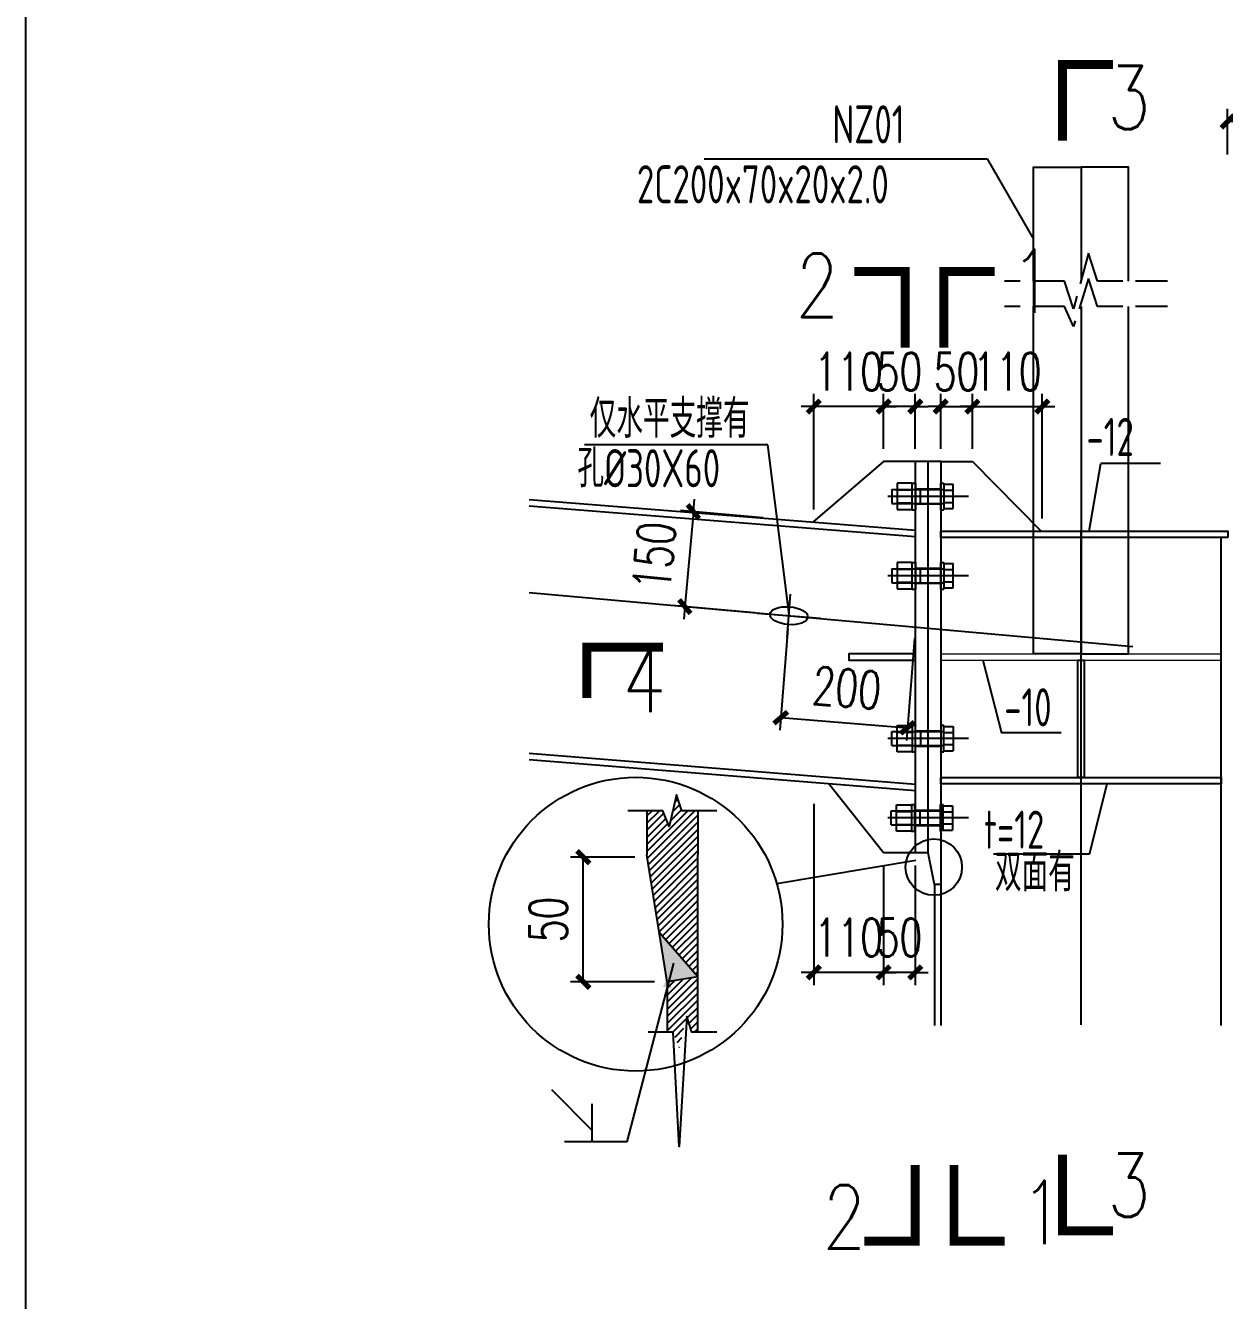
# Model space of a CAD drawing. Extents: x 180850 to 1399066, y 48356 to 327880.
# Drawn here: x 1351090 to 1360537, y 159389 to 169434 of the extents above; entities that cross this region are included whole.
import ezdxf
from ezdxf.enums import TextEntityAlignment as Align

# ---------------------------------------------------------------- set-up
doc = ezdxf.new("R2010")
doc.units = 0
doc.header["$LTSCALE"] = 1000
doc.linetypes.add('DASH', pattern=[0.35, 0.25, -0.1])
for name, color, linetype in [('AXIS', 3, 'Continuous'), ('DOTE', 1, 'Continuous'), ('GL', 150, 'Continuous'), ('GZ', 50, 'Continuous'), ('LT', 181, 'Continuous'), ('PZ', 202, 'Continuous'), ('TEXT', 7, 'Continuous')]:
    doc.layers.add(name, color=color, linetype=linetype)
doc.styles.add('_TCH_DIM_T3', font='SIMPLEX', dxfattribs={"width": 0.705882, "bigfont": 'GBCBIG'})
doc.styles.add('SIM-TSSC', font='simplex.shx', dxfattribs={"width": 0.8, "bigfont": 'tssdchn.shx'})
doc.styles.get("Standard").update_dxf_attribs({"font": 'gbenor.shx', "bigfont": 'gbcbig.shx'})
doc.styles.add('TSSD_Norm', font='tssdeng.shx', dxfattribs={"bigfont": 'hztxt.shx'})
doc.dimstyles.new('TCH_100_5', dxfattribs={"dimtxt": 297.5, "dimasz": 100, "dimexe": 100, "dimexo": 100, "dimgap": 126.25, "dimtad": 1, "dimdec": 0, "dimlfac": 0.2, "dimzin": 0, "dimdsep": 46, "dimtxsty": '_TCH_DIM_T3', "dimblk": 'ARCHTICK', "dimcen": 0.09, "dimclrd": 126, "dimclre": 126, "dimclrt": 7, "dimazin": 2, "dimtfac": 1, "dimtdec": 0, "dimtix": 1, "dimtmove": 2, "dimatfit": 3, "dimfxl": 1, "dimtolj": 1, "dimtzin": 0, "dimarcsym": 0})
doc.dimstyles.new('TSSD_LEADER_STYLE_200.0', dxfattribs={"dimtxt": 0.18, "dimasz": 200, "dimexe": 0.18, "dimexo": 0.0625, "dimgap": 0.09, "dimtad": 0, "dimtih": 1, "dimtoh": 1, "dimdec": 4, "dimzin": 0, "dimdsep": 46, "dimtxsty": 'Standard', "dimcen": 0.09, "dimadec": 0, "dimazin": 0, "dimtfac": 1, "dimtdec": 4, "dimtofl": 0, "dimtmove": 0, "dimatfit": 3, "dimfxl": 1, "dimtolj": 1, "dimtzin": 0, "dimarcsym": 0})

# ---------------------------------------------------------------- blocks, each defined once
blk = doc.blocks.new('_ArchTick')
at = {"color": 0, "linetype": 'ByBlock', "const_width": 0.4}
blk.add_lwpolyline([(-0.5, -0.5), (0.5, 0.5)], dxfattribs=at)
blk = doc.blocks.new('*D687')
at = {"layer": 'Defpoints', "color": 0, "transparency": 16777216}
for p in [(1357105, 164784), (1358103, 164704), (1358039, 163901)]:
    blk.add_point(p, dxfattribs=at)
at = {"layer": 'GL', "color": 126, "lineweight": -2, "transparency": 16777216}
for p, q in [((1357097, 164684), (1357033, 163882)), ((1358095, 164605), (1358031, 163802)), ((1357041, 163981), (1358039, 163901))]:
    blk.add_line(p, q, dxfattribs=at)
at = {"layer": 'GL', "color": 126, "lineweight": -2, "transparency": 16777216, "xscale": 100, "yscale": 100, "zscale": 100}
for p, rotation in [((1357041, 163981), 175.426078743007), ((1358039, 163901), 355.426078743007)]:
    blk.add_blockref('_ArchTick', p, dxfattribs=dict(at, rotation=rotation))
at = {"layer": 'GL', "color": 7, "transparency": 16777216, "insert": (1357562, 164215), "char_height": 297.5, "attachment_point": 5, "rotation": 355.4261, "style": '_TCH_DIM_T3'}
blk.add_mtext('\\A1;200', dxfattribs=at)
blk = doc.blocks.new('*D722')
at = {"layer": 'Defpoints', "color": 0, "transparency": 16777216}
for p in [(1356999, 165546), (1356285, 164856), (1356932, 164798)]:
    blk.add_point(p, dxfattribs=at)
at = {"layer": 'GL', "color": 126, "lineweight": -2, "transparency": 16777216}
for p, q in [((1356352, 165604), (1356361, 165703)), ((1356900, 165554), (1356252, 165612)), ((1356352, 165604), (1356285, 164856)), ((1356833, 164807), (1356185, 164865)), ((1356285, 164856), (1356276, 164756))]:
    blk.add_line(p, q, dxfattribs=at)
at = {"layer": 'GL', "color": 126, "lineweight": -2, "transparency": 16777216, "xscale": 100, "yscale": 100, "zscale": 100}
for p, rotation in [((1356352, 165604), 264.8799727815188), ((1356285, 164856), 84.87997278151883)]:
    blk.add_blockref('_ArchTick', p, dxfattribs=dict(at, rotation=rotation))
at = {"layer": 'GL', "color": 7, "transparency": 16777216, "insert": (1356044, 165254), "char_height": 297.5, "attachment_point": 5, "rotation": 84.88, "style": '_TCH_DIM_T3'}
blk.add_mtext('\\A1;150', dxfattribs=at)
blk = doc.blocks.new('*D689')
at = {"layer": 'Defpoints', "color": 0, "transparency": 16777216}
for p in [(1360562, 168678), (1360562, 168317), (1361562, 168317)]:
    blk.add_point(p, dxfattribs=at)
at = {"layer": 'GL', "color": 126, "lineweight": -2, "transparency": 16777216}
for p, q in [((1360562, 168417), (1360562, 168778)), ((1361562, 168417), (1361562, 168778)), ((1361562, 168678), (1360562, 168678))]:
    blk.add_line(p, q, dxfattribs=at)
at = {"layer": 'GL', "color": 126, "lineweight": -2, "transparency": 16777216, "xscale": 100, "yscale": 100, "zscale": 100, "rotation": 180}
blk.add_blockref('_ArchTick', (1360562, 168678), dxfattribs=at)
at = {"layer": 'GL', "color": 126, "lineweight": -2, "transparency": 16777216, "xscale": 100, "yscale": 100, "zscale": 100}
blk.add_blockref('_ArchTick', (1361562, 168678), dxfattribs=at)
at = {"layer": 'GL', "color": 7, "transparency": 16777216, "insert": (1361062, 168953), "char_height": 297.5, "attachment_point": 5, "style": '_TCH_DIM_T3'}
blk.add_mtext('\\A1;200', dxfattribs=at)
blk = doc.blocks.new('*D690')
at = {"layer": 'Defpoints', "color": 0, "transparency": 16777216}
for p in [(1355485, 162882), (1355990, 162882), (1356147, 161900)]:
    blk.add_point(p, dxfattribs=at)
at = {"layer": 'GL', "color": 126, "lineweight": -2, "transparency": 16777216}
for p, q in [((1355890, 162882), (1355385, 162882)), ((1355485, 161900), (1355485, 162882)), ((1356047, 161900), (1355385, 161900))]:
    blk.add_line(p, q, dxfattribs=at)
at = {"layer": 'GL', "color": 126, "lineweight": -2, "transparency": 16777216, "xscale": 100, "yscale": 100, "zscale": 100}
for p, rotation in [((1355485, 162882), 90), ((1355485, 161900), 270)]:
    blk.add_blockref('_ArchTick', p, dxfattribs=dict(at, rotation=rotation))
at = {"layer": 'GL', "color": 7, "transparency": 16777216, "insert": (1355210, 162391), "char_height": 297.5, "attachment_point": 5, "rotation": 90, "style": '_TCH_DIM_T3'}
blk.add_mtext('\\A1;50', dxfattribs=at)
blk = doc.blocks.new('_WELD008')
at = {"color": 0, "linetype": 'ByBlock'}
for p, q in [((0, 0.3), (1.061, 1.361)), ((0, 0), (0, 1))]:
    blk.add_line(p, q, dxfattribs=at)
for tag, p in [('C', (1.286, 1.416)), ('B', (0.288, 0.856)), ('A', (-0.303, -0.009))]:
    blk.add_attdef(tag, text='', height=0.8, dxfattribs=at).set_placement(p, align=Align.CENTER)
blk = doc.blocks.new('*D700')
at = {"layer": 'Defpoints', "color": 0, "transparency": 16777216}
for p in [(1357851, 166432), (1357851, 165999), (1358101, 165999)]:
    blk.add_point(p, dxfattribs=at)
at = {"layer": 'GL', "color": 126, "lineweight": -2, "transparency": 16777216}
for p, q in [((1357851, 166099), (1357851, 166532)), ((1358101, 166099), (1358101, 166532)), ((1357851, 166432), (1357751, 166432)), ((1358101, 166432), (1357851, 166432)), ((1358101, 166432), (1358201, 166432))]:
    blk.add_line(p, q, dxfattribs=at)
at = {"layer": 'GL', "color": 126, "lineweight": -2, "transparency": 16777216, "xscale": 100, "yscale": 100, "zscale": 100}
blk.add_blockref('_ArchTick', (1357851, 166432), dxfattribs=at)
at = {"layer": 'GL', "color": 126, "lineweight": -2, "transparency": 16777216, "xscale": 100, "yscale": 100, "zscale": 100, "rotation": 180}
blk.add_blockref('_ArchTick', (1358101, 166432), dxfattribs=at)
at = {"layer": 'GL', "color": 7, "transparency": 16777216, "insert": (1357976, 166707), "char_height": 297.5, "attachment_point": 5, "style": '_TCH_DIM_T3'}
blk.add_mtext('\\A1;50', dxfattribs=at)
blk = doc.blocks.new('*D701')
at = {"layer": 'Defpoints', "color": 0, "transparency": 16777216}
for p in [(1357301, 166432), (1357851, 165999), (1357301, 165521)]:
    blk.add_point(p, dxfattribs=at)
at = {"layer": 'GL', "color": 126, "lineweight": -2, "transparency": 16777216}
for p, q in [((1357301, 165621), (1357301, 166532)), ((1357851, 166099), (1357851, 166532)), ((1357301, 166432), (1357201, 166432)), ((1357851, 166432), (1357301, 166432)), ((1357851, 166432), (1357951, 166432))]:
    blk.add_line(p, q, dxfattribs=at)
at = {"layer": 'GL', "color": 126, "lineweight": -2, "transparency": 16777216, "xscale": 100, "yscale": 100, "zscale": 100}
blk.add_blockref('_ArchTick', (1357301, 166432), dxfattribs=at)
at = {"layer": 'GL', "color": 126, "lineweight": -2, "transparency": 16777216, "xscale": 100, "yscale": 100, "zscale": 100, "rotation": 180}
blk.add_blockref('_ArchTick', (1357851, 166432), dxfattribs=at)
at = {"layer": 'GL', "color": 7, "transparency": 16777216, "insert": (1357576, 166707), "char_height": 297.5, "attachment_point": 5, "style": '_TCH_DIM_T3'}
blk.add_mtext('\\A1;110', dxfattribs=at)
blk = doc.blocks.new('*D702')
at = {"layer": 'Defpoints', "color": 0, "transparency": 16777216}
for p in [(1358551, 166432), (1358301, 165999), (1358551, 165999)]:
    blk.add_point(p, dxfattribs=at)
at = {"layer": 'GL', "color": 126, "lineweight": -2, "transparency": 16777216}
for p, q in [((1358301, 166099), (1358301, 166532)), ((1358551, 166099), (1358551, 166532)), ((1358301, 166432), (1358201, 166432)), ((1358301, 166432), (1358551, 166432)), ((1358551, 166432), (1358651, 166432))]:
    blk.add_line(p, q, dxfattribs=at)
at = {"layer": 'GL', "color": 126, "lineweight": -2, "transparency": 16777216, "xscale": 100, "yscale": 100, "zscale": 100}
blk.add_blockref('_ArchTick', (1358301, 166432), dxfattribs=at)
at = {"layer": 'GL', "color": 126, "lineweight": -2, "transparency": 16777216, "xscale": 100, "yscale": 100, "zscale": 100, "rotation": 180}
blk.add_blockref('_ArchTick', (1358551, 166432), dxfattribs=at)
at = {"layer": 'GL', "color": 7, "transparency": 16777216, "insert": (1358426, 166707), "char_height": 297.5, "attachment_point": 5, "style": '_TCH_DIM_T3'}
blk.add_mtext('\\A1;50', dxfattribs=at)
blk = doc.blocks.new('*D703')
at = {"layer": 'Defpoints', "color": 0, "transparency": 16777216}
for p in [(1359101, 166432), (1358551, 165999), (1359101, 165449)]:
    blk.add_point(p, dxfattribs=at)
at = {"layer": 'GL', "color": 126, "lineweight": -2, "transparency": 16777216}
for p, q in [((1358551, 166099), (1358551, 166532)), ((1359101, 165549), (1359101, 166532)), ((1358551, 166432), (1358451, 166432)), ((1358551, 166432), (1359101, 166432)), ((1359101, 166432), (1359201, 166432))]:
    blk.add_line(p, q, dxfattribs=at)
at = {"layer": 'GL', "color": 126, "lineweight": -2, "transparency": 16777216, "xscale": 100, "yscale": 100, "zscale": 100}
blk.add_blockref('_ArchTick', (1358551, 166432), dxfattribs=at)
at = {"layer": 'GL', "color": 126, "lineweight": -2, "transparency": 16777216, "xscale": 100, "yscale": 100, "zscale": 100, "rotation": 180}
blk.add_blockref('_ArchTick', (1359101, 166432), dxfattribs=at)
at = {"layer": 'GL', "color": 7, "transparency": 16777216, "insert": (1358826, 166707), "char_height": 297.5, "attachment_point": 5, "style": '_TCH_DIM_T3'}
blk.add_mtext('\\A1;110', dxfattribs=at)
blk = doc.blocks.new('*D704')
at = {"layer": 'Defpoints', "color": 0, "transparency": 16777216}
for p in [(1357851, 162916), (1358101, 162916), (1357851, 161974)]:
    blk.add_point(p, dxfattribs=at)
at = {"layer": 'GL', "color": 126, "lineweight": -2, "transparency": 16777216}
for p, q in [((1357851, 162816), (1357851, 161874)), ((1358101, 162816), (1358101, 161874)), ((1357851, 161974), (1357751, 161974)), ((1358101, 161974), (1357851, 161974)), ((1358101, 161974), (1358201, 161974))]:
    blk.add_line(p, q, dxfattribs=at)
at = {"layer": 'GL', "color": 126, "lineweight": -2, "transparency": 16777216, "xscale": 100, "yscale": 100, "zscale": 100}
blk.add_blockref('_ArchTick', (1357851, 161974), dxfattribs=at)
at = {"layer": 'GL', "color": 126, "lineweight": -2, "transparency": 16777216, "xscale": 100, "yscale": 100, "zscale": 100, "rotation": 180}
blk.add_blockref('_ArchTick', (1358101, 161974), dxfattribs=at)
at = {"layer": 'GL', "color": 7, "transparency": 16777216, "insert": (1357976, 162249), "char_height": 297.5, "attachment_point": 5, "style": '_TCH_DIM_T3'}
blk.add_mtext('\\A1;50', dxfattribs=at)
blk = doc.blocks.new('*D705')
at = {"layer": 'Defpoints', "color": 0, "transparency": 16777216}
for p in [(1357301, 163403), (1357851, 162712), (1357301, 161974)]:
    blk.add_point(p, dxfattribs=at)
at = {"layer": 'GL', "color": 126, "lineweight": -2, "transparency": 16777216}
for p, q in [((1357301, 163303), (1357301, 161874)), ((1357851, 162612), (1357851, 161874)), ((1357301, 161974), (1357201, 161974)), ((1357851, 161974), (1357301, 161974)), ((1357851, 161974), (1357951, 161974))]:
    blk.add_line(p, q, dxfattribs=at)
at = {"layer": 'GL', "color": 126, "lineweight": -2, "transparency": 16777216, "xscale": 100, "yscale": 100, "zscale": 100}
blk.add_blockref('_ArchTick', (1357301, 161974), dxfattribs=at)
at = {"layer": 'GL', "color": 126, "lineweight": -2, "transparency": 16777216, "xscale": 100, "yscale": 100, "zscale": 100, "rotation": 180}
blk.add_blockref('_ArchTick', (1357851, 161974), dxfattribs=at)
at = {"layer": 'GL', "color": 7, "transparency": 16777216, "insert": (1357576, 162249), "char_height": 297.5, "attachment_point": 5, "style": '_TCH_DIM_T3'}
blk.add_mtext('\\A1;110', dxfattribs=at)

msp = doc.modelspace()

# ---------------------------------------------------------------- hatches: boundary and pattern name
at = {"layer": 'AXIS'}
msp.add_hatch(color=256, dxfattribs=at).paths.add_polyline_path([(1356084.74, 162286.58), (1356386.62, 161938.2), (1356146.62, 161899.8)])
at = {"layer": 'PZ'}
h = msp.add_hatch(dxfattribs=at)
h.set_pattern_fill('ANSI31', color=256, scale=25, style=0)
h.set_pattern_definition([(45, (606851.763, -677527.2), (-28.0633004, 28.0633004), [])])
h.paths.add_polyline_path([(1356161.46, 163123.02), (1356220.62, 163372.71), (1356260.62, 163247.71), (1356386.62, 163247.71), (1356386.62, 162899.8), (1356386.62, 161938.2), (1356084.74, 162286.58), (1355986.62, 162899.8), (1355986.62, 163247.71), (1356112.62, 163247.71)])
h.paths.add_polyline_path([(1356386.62, 161938.2), (1356386.62, 161502.68), (1356340.62, 161502.68), (1356300.62, 161627.68), (1356241.46, 161377.99), (1356192.62, 161502.68), (1356146.62, 161502.68), (1356146.62, 161899.8)])

# ---------------------------------------------------------------- linework, layer by layer
for p, q in [((1357916.5, 165779.34), (1357916.5, 165669.34)), ((1357916.5, 165776.49), (1357916.5, 165779.34)), ((1357916.5, 165779.34), (1358141.5, 165779.34)), ((1357958.5, 165828.26), (1357958.5, 165620.42)), ((1358076.5, 165828.26), (1357958.5, 165828.26)), ((1357958.5, 165776.3), (1358076.5, 165776.3)), ((1358076.5, 165829.34), (1358101.5, 165829.34)), ((1358076.5, 165619.34), (1358076.5, 165829.34)), ((1358101.5, 165829.34), (1358101.5, 165619.34)), ((1358101.5, 165784.34), (1358101.5, 165781.4)), ((1358101.5, 165782.65), (1358101.5, 165784.34)), ((1358101.5, 165784.34), (1358141.5, 165784.34)), ((1358141.5, 165664.34), (1358141.5, 165784.34)), ((1358141.5, 165784.34), (1358301.5, 165784.34)), ((1358141.5, 165779.34), (1358301.5, 165779.34)), ((1358301.5, 165829.34), (1358301.5, 165826.49)), ((1358301.5, 165619.34), (1358301.5, 165829.34)), ((1358301.5, 165829.34), (1358326.5, 165829.34)), ((1358301.5, 165779.34), (1358326.5, 165779.34)), ((1358326.5, 165829.34), (1358326.5, 165619.34)), ((1358326.5, 165819.6), (1358399.1, 165819.6)), ((1358326.5, 165771.97), (1358399.1, 165771.97)), ((1358399.1, 165629.08), (1358399.1, 165819.6)), ((1358519, 165724.34), (1357884, 165724.34)), ((1357916.5, 165669.34), (1358141.5, 165669.34)), ((1357958.5, 165672.38), (1358076.5, 165672.38)), ((1358101.5, 165664.34), (1358141.5, 165664.34)), ((1358141.5, 165669.34), (1358301.5, 165669.34)), ((1358141.5, 165664.34), (1358141.5, 165667.28)), ((1358141.5, 165666.02), (1358141.5, 165664.34)), ((1358141.5, 165664.34), (1358301.5, 165664.34)), ((1358301.5, 165669.34), (1358326.5, 165669.34)), ((1358301.5, 165664.34), (1358301.5, 165667.28)), ((1358301.5, 165666.02), (1358301.5, 165664.34)), ((1358326.5, 165676.71), (1358399.1, 165676.71)), ((1357958.5, 165620.42), (1358076.5, 165620.42)), ((1358076.5, 165619.34), (1358101.5, 165619.34)), ((1358101.5, 165619.34), (1358101.5, 165622.19)), ((1358301.5, 165619.34), (1358326.5, 165619.34)), ((1358326.5, 165629.08), (1358399.1, 165629.08)), ((1357916.5, 165154.34), (1357916.5, 165044.34)), ((1357916.5, 165151.49), (1357916.5, 165154.34)), ((1357916.5, 165154.34), (1358141.5, 165154.34)), ((1357958.5, 165203.26), (1357958.5, 164995.42)), ((1358076.5, 165203.26), (1357958.5, 165203.26)), ((1357958.5, 165151.3), (1358076.5, 165151.3)), ((1358076.5, 165204.34), (1358101.5, 165204.34)), ((1358076.5, 164994.34), (1358076.5, 165204.34)), ((1358101.5, 165204.34), (1358101.5, 164994.34)), ((1358101.5, 165159.34), (1358101.5, 165156.4)), ((1358101.5, 165157.65), (1358101.5, 165159.34)), ((1358101.5, 165159.34), (1358141.5, 165159.34)), ((1358141.5, 165039.34), (1358141.5, 165159.34)), ((1358141.5, 165159.34), (1358301.5, 165159.34)), ((1358141.5, 165154.34), (1358301.5, 165154.34)), ((1358301.5, 165204.34), (1358301.5, 165201.49)), ((1358301.5, 164994.34), (1358301.5, 165204.34)), ((1358301.5, 165204.34), (1358326.5, 165204.34)), ((1358301.5, 165154.34), (1358326.5, 165154.34)), ((1358326.5, 165204.34), (1358326.5, 164994.34)), ((1358326.5, 165194.6), (1358399.1, 165194.6)), ((1358326.5, 165146.97), (1358399.1, 165146.97)), ((1358399.1, 165004.08), (1358399.1, 165194.6)), ((1358519, 165099.34), (1357884, 165099.34)), ((1357916.5, 165044.34), (1358141.5, 165044.34)), ((1357958.5, 165047.38), (1358076.5, 165047.38)), ((1358101.5, 165039.34), (1358141.5, 165039.34)), ((1358141.5, 165044.34), (1358301.5, 165044.34)), ((1358141.5, 165039.34), (1358141.5, 165042.28)), ((1358141.5, 165041.02), (1358141.5, 165039.34)), ((1358141.5, 165039.34), (1358301.5, 165039.34)), ((1358301.5, 165044.34), (1358326.5, 165044.34)), ((1358301.5, 165039.34), (1358301.5, 165042.28)), ((1358301.5, 165041.02), (1358301.5, 165039.34)), ((1358326.5, 165051.71), (1358399.1, 165051.71)), ((1357091.36, 164613.63), (1357118.62, 164954.68)), ((1357958.5, 164995.42), (1358076.5, 164995.42)), ((1358076.5, 164994.34), (1358101.5, 164994.34)), ((1358101.5, 164994.34), (1358101.5, 164997.19)), ((1358301.5, 164994.34), (1358326.5, 164994.34)), ((1358326.5, 165004.08), (1358399.1, 165004.08)), ((1356855.78, 164804.06), (1357354.2, 164764.27)), ((1357916.5, 163760.84), (1357916.5, 163870.84)), ((1357916.5, 163870.84), (1358141.5, 163870.84)), ((1357958.5, 163919.76), (1358076.5, 163919.76)), ((1357958.5, 163711.92), (1357958.5, 163919.76)), ((1357958.5, 163867.8), (1358076.5, 163867.8)), ((1358076.5, 163920.84), (1358101.5, 163920.84)), ((1358076.5, 163920.84), (1358076.5, 163710.84)), ((1358101.5, 163920.84), (1358101.5, 163917.99)), ((1358101.5, 163710.84), (1358101.5, 163920.84)), ((1358101.5, 163875.84), (1358141.5, 163875.84)), ((1358141.5, 163875.84), (1358141.5, 163755.84)), ((1358141.5, 163875.84), (1358141.5, 163872.9)), ((1358141.5, 163874.15), (1358141.5, 163875.84)), ((1358141.5, 163875.84), (1358301.5, 163875.84)), ((1358141.5, 163870.84), (1358301.5, 163870.84)), ((1358301.5, 163920.84), (1358301.5, 163710.84)), ((1358301.5, 163920.84), (1358326.5, 163920.84)), ((1358301.5, 163875.84), (1358301.5, 163872.9)), ((1358301.5, 163874.15), (1358301.5, 163875.84)), ((1358301.5, 163870.84), (1358326.5, 163870.84)), ((1358326.5, 163710.84), (1358326.5, 163920.84)), ((1358326.5, 163911.1), (1358399.1, 163911.1)), ((1358326.5, 163863.47), (1358399.1, 163863.47)), ((1358399.1, 163911.1), (1358399.1, 163720.58)), ((1358519, 163815.84), (1357884, 163815.84)), ((1357916.5, 163763.69), (1357916.5, 163760.84)), ((1357916.5, 163760.84), (1358141.5, 163760.84)), ((1357958.5, 163763.88), (1358076.5, 163763.88)), ((1358101.5, 163755.84), (1358101.5, 163758.78)), ((1358101.5, 163757.52), (1358101.5, 163755.84)), ((1358101.5, 163755.84), (1358141.5, 163755.84)), ((1358141.5, 163760.84), (1358301.5, 163760.84)), ((1358141.5, 163755.84), (1358301.5, 163755.84)), ((1358301.5, 163760.84), (1358326.5, 163760.84)), ((1358326.5, 163768.21), (1358399.1, 163768.21)), ((1358076.5, 163711.92), (1357958.5, 163711.92)), ((1358076.5, 163710.84), (1358101.5, 163710.84)), ((1358301.5, 163710.84), (1358301.5, 163713.69)), ((1358301.5, 163710.84), (1358326.5, 163710.84)), ((1358326.5, 163720.58), (1358399.1, 163720.58)), ((1357911.55, 163135.84), (1357911.55, 163245.84)), ((1357911.55, 163245.84), (1358136.55, 163245.84)), ((1357953.55, 163294.76), (1358071.55, 163294.76)), ((1357953.55, 163086.92), (1357953.55, 163294.76)), ((1357953.55, 163242.8), (1358071.55, 163242.8)), ((1358071.55, 163295.84), (1358096.55, 163295.84)), ((1358071.55, 163295.84), (1358071.55, 163085.84)), ((1358096.55, 163295.84), (1358096.55, 163292.99)), ((1358096.55, 163085.84), (1358096.55, 163295.84)), ((1358096.55, 163250.84), (1358136.55, 163250.84)), ((1358136.55, 163250.84), (1358136.55, 163130.84)), ((1358136.55, 163250.84), (1358136.55, 163247.9)), ((1358136.55, 163249.15), (1358136.55, 163250.84)), ((1358136.55, 163250.84), (1358296.55, 163250.84)), ((1358136.55, 163245.84), (1358296.55, 163245.84)), ((1358296.55, 163295.84), (1358296.55, 163085.84)), ((1358296.55, 163295.84), (1358321.55, 163295.84)), ((1358296.55, 163250.84), (1358296.55, 163247.9)), ((1358296.55, 163249.15), (1358296.55, 163250.84)), ((1358296.55, 163245.84), (1358321.55, 163245.84)), ((1358321.55, 163085.84), (1358321.55, 163295.84)), ((1358321.55, 163286.1), (1358394.15, 163286.1)), ((1358321.55, 163238.47), (1358394.15, 163238.47)), ((1358394.15, 163286.1), (1358394.15, 163095.58)), ((1358519, 163190.84), (1357884, 163190.84)), ((1357911.55, 163138.69), (1357911.55, 163135.84)), ((1357911.55, 163135.84), (1358136.55, 163135.84)), ((1357953.55, 163138.88), (1358071.55, 163138.88)), ((1358096.55, 163130.84), (1358096.55, 163133.78)), ((1358096.55, 163132.52), (1358096.55, 163130.84)), ((1358096.55, 163130.84), (1358136.55, 163130.84)), ((1358136.55, 163135.84), (1358296.55, 163135.84)), ((1358136.55, 163130.84), (1358296.55, 163130.84)), ((1358296.55, 163135.84), (1358321.55, 163135.84)), ((1358321.55, 163143.21), (1358394.15, 163143.21)), ((1358071.55, 163086.92), (1357953.55, 163086.92)), ((1358071.55, 163085.84), (1358096.55, 163085.84)), ((1358296.55, 163085.84), (1358296.55, 163088.69)), ((1358321.55, 163095.58), (1358394.15, 163095.58))]:
    msp.add_line(p, q)
msp.add_ellipse((1357104.99, 164784.16), major_axis=(149.52, -11.93), ratio=0.46666667)
at = {"layer": 'AXIS'}
for p, q in [((1351090, 197803.18), (1351090, 147959.33)), ((1356436.2, 168382.55), (1358667.04, 168382.55)), ((1358667.04, 168382.55), (1359031.8, 167749.17)), ((1356939.08, 166131.1), (1355494.89, 166131.1)), ((1357105.81, 164794.41), (1356939.08, 166131.1)), ((1359470.49, 165449.34), (1359561.57, 165982.89)), ((1360031.93, 165982.89), (1359561.57, 165982.89)), ((1358632.16, 164432.59), (1358779.41, 163861.76)), ((1359249.78, 163861.76), (1358779.41, 163861.76)), ((1359474.35, 162905.92), (1359613.33, 163459.59)), ((1358105.35, 162855.9), (1357010.02, 162672.05)), ((1359474.35, 162905.92), (1358717.28, 162905.92)), ((1356386.62, 161938.2), (1356084.74, 162286.58)), ((1356386.62, 161938.2), (1356146.62, 161899.8)), ((1355828.99, 160639.72), (1355336.61, 160639.72))]:
    msp.add_line(p, q, dxfattribs=at)
at = {"layer": 'AXIS', "color": 3, "const_width": 70}
for points in [[(1359259.83, 168525.74), (1359259.83, 169125.74), (1359659.83, 169125.74)], [(1358020.73, 166894.89), (1358020.73, 167494.89), (1357620.73, 167494.89)], [(1358325.98, 166894.89), (1358325.98, 167494.89), (1358725.98, 167494.89)], [(1356112.25, 164536.5), (1355512.25, 164536.5), (1355512.25, 164136.5)], [(1359259.83, 160538.06), (1359259.83, 159938.06), (1359659.83, 159938.06)], [(1358100.19, 160457.43), (1358100.19, 159857.43), (1357700.19, 159857.43)], [(1358405.44, 160457.43), (1358405.44, 159857.43), (1358805.44, 159857.43)]]:
    msp.add_lwpolyline(points, dxfattribs=at)
at = {"layer": 'AXIS'}
for points in [[(1356536.62, 163247.71), (1356386.62, 163247.71), (1356260.62, 163247.71), (1356220.62, 163372.71), (1356161.46, 163123.02), (1356112.62, 163247.71), (1355986.62, 163247.71), (1355836.62, 163247.71)], [(1356536.62, 161502.68), (1356386.62, 161502.68), (1356340.62, 161502.68), (1356300.62, 161627.68), (1356241.46, 160602.99), (1356192.62, 161502.68), (1356146.62, 161502.68), (1355996.62, 161502.68)]]:
    msp.add_lwpolyline(points, dxfattribs=at)
for centre, radius in [((1355897.66, 162353.97), 1156.95), ((1358246.44, 162803.39, -9.66), 221.88)]:
    msp.add_circle(centre, radius, dxfattribs=at)
at = {"layer": 'DOTE'}
for p, q in [((1359406.8, 161562.22), (1359406.8, 165456.96)), ((1355059.59, 164966.98), (1359813.59, 164542.05))]:
    msp.add_line(p, q, dxfattribs=at)
at = {"layer": 'GL'}
for p, q in [((1355058.11, 165700.81), (1358101.5, 165457.34)), ((1355058.11, 165650.65), (1358101.5, 165407.18)), ((1355058.11, 163700.81), (1358101.5, 163457.34)), ((1355058.11, 163650.65), (1358101.5, 163407.18))]:
    msp.add_line(p, q, dxfattribs=at)
at = {"layer": 'GZ'}
for p, q in [((1360512.1, 161554.61), (1360512.1, 165399.34)), ((1358251.47, 162665.84), (1358251.47, 161554.61)), ((1358301.5, 162665.84), (1358301.5, 161554.61))]:
    msp.add_line(p, q, dxfattribs=at)
for points in [[(1360562.1, 165399.34), (1358301.5, 165399.34), (1358301.5, 165449.34), (1360562.1, 165449.34)], [(1360512.1, 163459.59), (1358301.5, 163459.59), (1358301.5, 163509.59), (1360512.1, 163509.59)]]:
    msp.add_lwpolyline(points, close=True, dxfattribs=at)
at = {"layer": 'LT', "linetype": 'ByBlock'}
for points in [[(1359031.8, 167420.35), (1359031.8, 168316.65), (1359406.8, 168316.65), (1359406.8, 167420.35)], [(1359781.8, 167420.35), (1359781.8, 168316.65), (1359406.8, 168316.65), (1359406.8, 167420.35)], [(1359406.8, 167220.35), (1359406.8, 164482.59), (1359031.8, 164482.59), (1359031.8, 167220.35)], [(1359406.8, 167220.35), (1359406.8, 164482.59), (1359781.8, 164482.59), (1359781.8, 167220.35)]]:
    msp.add_lwpolyline(points, dxfattribs=at)
at = {"layer": 'LT', "color": 8, "linetype": 'DASH'}
for points in [[(1360086.8, 167420.35), (1359536.8, 167420.35), (1359466.8, 167640.35), (1359346.8, 167200.35), (1359276.8, 167420.35), (1358804.69, 167420.35)], [(1360086.8, 167220.35), (1359536.8, 167220.35), (1359466.8, 167440.35), (1359346.8, 167063.7), (1359276.8, 167220.35), (1358804.69, 167220.35)]]:
    msp.add_lwpolyline(points, dxfattribs=at)
at = {"layer": 'PZ'}
for p, q in [((1357851.5, 165999.34), (1357293.08, 165522.01)), ((1358101.5, 165999.34), (1357851.5, 165999.34)), ((1358101.5, 165999.34), (1357851.5, 165999.34)), ((1358301.5, 165999.34), (1358101.5, 165999.34)), ((1358101.5, 162915.84), (1358101.5, 165999.34)), ((1358201.5, 162915.84), (1358201.5, 165999.34)), ((1358301.5, 165999.34), (1358551.5, 165999.34)), ((1358301.5, 165999.34), (1358301.5, 162665.84)), ((1358301.5, 165999.34), (1358551.5, 165999.34)), ((1358551.5, 165999.34), (1359091.39, 165449.34)), ((1357851.5, 162915.84), (1357416.84, 163461.95)), ((1355986.62, 163247.71), (1355986.62, 162899.8)), ((1356386.62, 163247.71), (1356386.62, 162899.8)), ((1356146.62, 161899.8), (1355986.62, 162899.8)), ((1356386.62, 161502.68), (1356386.62, 162899.8)), ((1358101.5, 162915.84), (1357851.5, 162915.84)), ((1358201.5, 162915.84), (1358101.5, 162915.84)), ((1358201.5, 162915.84), (1358101.5, 162915.84)), ((1358251.47, 162665.84), (1358201.5, 162915.84)), ((1358301.5, 162665.84), (1358251.47, 162665.84)), ((1356146.62, 161899.8), (1356146.62, 161502.68))]:
    msp.add_line(p, q, dxfattribs=at)
for points in [[(1358101.5, 164482.59), (1357576.5, 164482.59), (1357576.5, 164432.59), (1358101.5, 164432.59)], [(1359431.8, 163509.59), (1359381.8, 163509.59), (1359381.8, 164432.59), (1359431.8, 164432.59)]]:
    msp.add_lwpolyline(points, close=True, dxfattribs=at)
at = {"layer": 'PZ', "const_width": 10}
msp.add_lwpolyline([(1358301.5, 164432.59), (1360512.1, 164432.59), (1360512.1, 164482.59), (1358301.5, 164482.59)], close=True, dxfattribs=at)

# ---------------------------------------------------------------- block references
at = {"layer": 'AXIS', "xscale": -300, "yscale": 300, "zscale": 300}
msp.add_blockref('_WELD008', (1355555.14, 160639.72), dxfattribs=at)

# ---------------------------------------------------------------- texts
at = {"layer": 'AXIS', "color": 3, "style": 'SIM-TSSC', "width": 0.8}
for s, p in [('3', (1359612.56, 168615.77)), ('1', (1358850.14, 167168.93)), ('2', (1357156.56, 167136.32)), ('4', (1355792.9, 164024.67)), ('3', (1359612.56, 160048.04)), ('1', (1358929.6, 159833.43)), ('2', (1357370.04, 159798.78))]:
    msp.add_text(s, height=500, dxfattribs=at).set_placement(p)
at = {"layer": 'TEXT', "style": 'TSSD_Norm', "width": 0.7}
for s, p in [('NZ01', (1357447.79, 168504.92)), ('2C200x70x20x2.0', (1355907.04, 168032.78)), ('仅水平支撑有', (1355535.16, 166185.36)), ('-12', (1359449.36, 166042.03)), ('孔%%c30X60', (1355438.63, 165796.04)), ('-10', (1358801.32, 163912.62)), ('t=12', (1358642.32, 162948.34)), ('双面有', (1358727.79, 162612.65))]:
    msp.add_text(s, height=300, dxfattribs=at).set_placement(p)

# ---------------------------------------------------------------- dimensions: what is measured, and where the dimension line sits
at = {"layer": 'GL'}
for base, p1, p2, angle, text, picture, middle in [((1360562.1, 168678.29), (1361562.1, 168316.65), (1360562.1, 168316.65), 180, '200', '*D689', (1361062.1, 168953.29)), ((1355484.9, 162881.59), (1356146.62, 161899.8), (1355989.53, 162881.59), 90, '50', '*D690', (1355209.9, 162390.69))]:
    dim = msp.add_linear_dim(base=base, p1=p1, p2=p2, angle=angle, text=text, dimstyle='TCH_100_5', dxfattribs=at)
    dim.commit()
    dim.dimension.update_dxf_attribs({"geometry": picture, "text_midpoint": middle})
for base, p1, p2, angle, picture, middle in [((1357301.29, 166431.97), (1357851.5, 165999.34), (1357301.29, 165521.36), 180, '*D701', (1357576.4, 166706.97)), ((1357851.5, 166431.97), (1358101.5, 165999.34), (1357851.5, 165999.34), 180, '*D700', (1357976.5, 166706.97)), ((1358038.55, 163901.38), (1357104.99, 164784.16), (1358102.79, 164704.34), 175.426079, '*D687', (1357561.58, 164215.41)), ((1357301.13, 161973.79), (1357851.5, 162712.2), (1357301.13, 163403.09), 180, '*D705', (1357576.31, 162248.79)), ((1357851.5, 161973.79), (1358101.5, 162915.84), (1357851.5, 162915.84), 180, '*D704', (1357976.5, 162248.79))]:
    dim = msp.add_linear_dim(base=base, p1=p1, p2=p2, angle=angle, dimstyle='TCH_100_5', dxfattribs=at)
    dim.commit()
    dim.dimension.update_dxf_attribs({"geometry": picture, "text_midpoint": middle})
for base, p1, p2, picture, middle in [((1358551.5, 166431.97), (1358301.5, 165999.34), (1358551.5, 165999.34), '*D702', (1358426.5, 166706.97)), ((1359100.56, 166431.97), (1358551.5, 165999.34), (1359100.56, 165449.34), '*D703', (1358826.03, 166706.97))]:
    dim = msp.add_linear_dim(base=base, p1=p1, p2=p2, dimstyle='TCH_100_5', dxfattribs=at)
    dim.commit()
    dim.dimension.update_dxf_attribs({"geometry": picture, "text_midpoint": middle})
dim = msp.add_aligned_dim(p1=(1356999.18, 165545.52), p2=(1356932.2, 164797.96), distance=-649.98, dimstyle='TCH_100_5', dxfattribs=at)
dim.commit()
dim.dimension.update_dxf_attribs({"geometry": '*D722', "text_midpoint": (1356044.4, 165254.29)})

# ---------------------------------------------------------------- leaders
at = {"layer": 'AXIS'}
msp.add_leader([(1356195.46, 162046.2), (1355828.99, 160639.72)], dimstyle='TSSD_LEADER_STYLE_200.0', dxfattribs=at)

doc.saveas('drawing.dxf')
